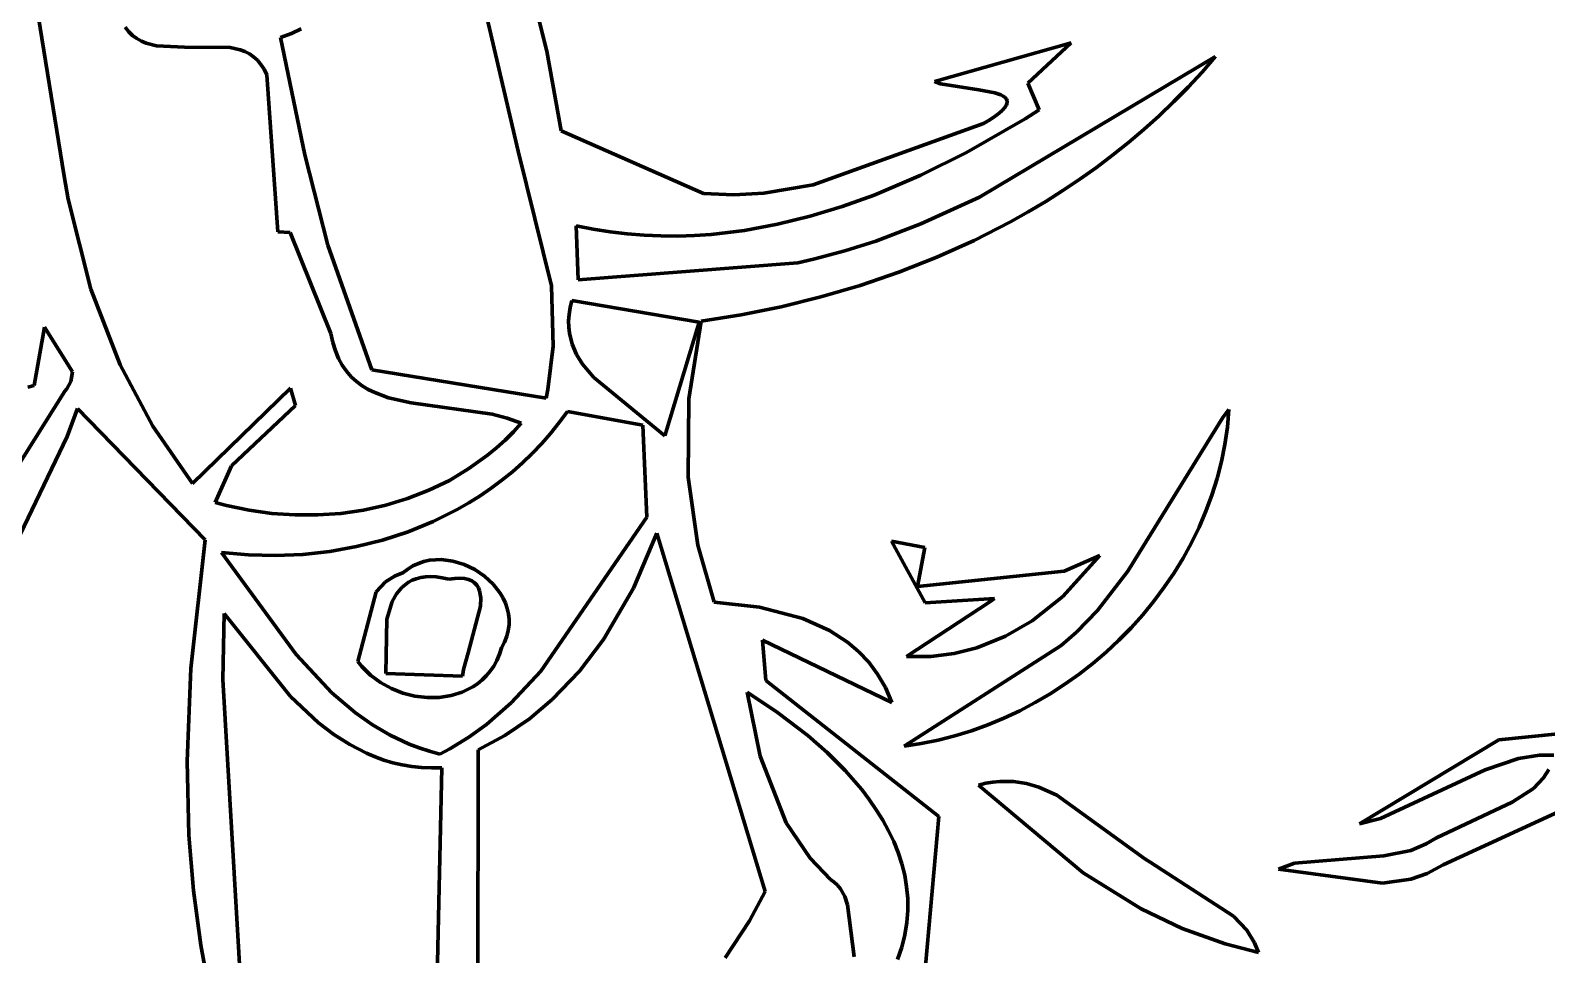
# Model space of a CAD drawing. Header units: millimetres. Extents: x 0 to 10.2, y 0 to 7.
# Drawn here: x 3.749 to 4.66, y 2.934 to 3.489 of the extents above; entities that cross this region are included whole.
import ezdxf

# ---------------------------------------------------------------- set-up
doc = ezdxf.new("R2010")
doc.units = ezdxf.units.MM
doc.layers.add('color#030303ff', color=7, linetype='CONTINUOUS', lineweight=100)
doc.layers.add('color#ffffffff', color=7, linetype='CONTINUOUS', lineweight=100)

msp = doc.modelspace()

# ---------------------------------------------------------------- linework, layer by layer
at = {"layer": 'color#030303ff'}
for p, q in [((4.04227, 3.41631), (3.96683, 3.73802)), ((3.73947, 3.58852), (3.76984, 3.40126)), ((4.0328, 3.58218), (4.05952, 3.47635)), ((3.80847, 3.48798), (3.80628, 3.49065)), ((3.81085, 3.48573), (3.80847, 3.48798)), ((3.81342, 3.48385), (3.81085, 3.48573)), ((3.90622, 3.48697), (3.89968, 3.48459)), ((3.91204, 3.48973), (3.90622, 3.48697)), ((3.81615, 3.48232), (3.81342, 3.48385)), ((3.81903, 3.4811), (3.81615, 3.48232)), ((3.82518, 3.47948), (3.81903, 3.4811)), ((3.84205, 3.47866), (3.82518, 3.47948)), ((3.86932, 3.47854), (3.84205, 3.47866)), ((3.87538, 3.47713), (3.86932, 3.47854)), ((3.87821, 3.47603), (3.87538, 3.47713)), ((3.89968, 3.48459), (3.91421, 3.414)), ((4.2922, 3.45803), (4.37413, 3.4814)), ((4.37413, 3.4814), (4.34821, 3.45715)), ((3.88089, 3.47464), (3.87821, 3.47603)), ((3.88339, 3.47292), (3.88089, 3.47464)), ((3.8857, 3.47083), (3.88339, 3.47292)), ((3.88781, 3.46834), (3.8857, 3.47083)), ((3.8897, 3.46543), (3.88781, 3.46834)), ((4.05952, 3.47635), (4.06811, 3.42858)), ((4.3192, 3.38868), (4.46073, 3.47313)), ((4.46073, 3.47313), (4.45267, 3.46381)), ((3.89136, 3.46205), (3.8897, 3.46543)), ((3.89794, 3.36792), (3.89136, 3.46205)), ((4.45267, 3.46381), (4.44435, 3.45477)), ((4.29576, 3.45677), (4.2922, 3.45803)), ((4.31873, 3.45313), (4.29576, 3.45677)), ((4.32831, 3.45132), (4.31873, 3.45313)), ((4.33197, 3.45006), (4.32831, 3.45132)), ((4.3334, 3.44932), (4.33197, 3.45006)), ((4.33452, 3.44848), (4.3334, 3.44932)), ((4.34821, 3.45715), (4.35501, 3.44102)), ((4.44435, 3.45477), (4.43576, 3.44602)), ((4.33099, 3.43918), (4.33295, 3.44094)), ((4.33295, 3.44094), (4.33436, 3.44255)), ((4.33436, 3.44255), (4.33528, 3.444)), ((4.33531, 3.44754), (4.33452, 3.44848)), ((4.33528, 3.444), (4.33571, 3.44531)), ((4.33571, 3.44649), (4.33531, 3.44754)), ((4.33571, 3.44531), (4.33571, 3.44649)), ((4.35501, 3.44102), (4.34647, 3.43567)), ((4.43576, 3.44602), (4.42693, 3.43755)), ((4.21925, 3.39612), (4.32156, 3.43281)), ((4.34647, 3.43567), (4.31128, 3.41545)), ((4.32156, 3.43281), (4.32533, 3.43512)), ((4.32533, 3.43512), (4.32846, 3.43724)), ((4.32846, 3.43724), (4.33099, 3.43918)), ((4.42693, 3.43755), (4.41785, 3.42936)), ((4.06811, 3.42858), (4.15343, 3.39091)), ((4.41785, 3.42936), (4.40854, 3.42146)), ((3.91421, 3.414), (3.9281, 3.35988)), ((4.06228, 3.33546), (4.04227, 3.41631)), ((4.31128, 3.41545), (4.28393, 3.40183)), ((4.39901, 3.41383), (4.38927, 3.40648)), ((4.40854, 3.42146), (4.39901, 3.41383)), ((4.38927, 3.40648), (4.37932, 3.39941)), ((3.76984, 3.40126), (3.77213, 3.3875)), ((4.18965, 3.39114), (4.21925, 3.39612)), ((4.28393, 3.40183), (4.25585, 3.3899)), ((4.37932, 3.39941), (4.36918, 3.39261)), ((3.77213, 3.3875), (3.78568, 3.33341)), ((4.15343, 3.39091), (4.17164, 3.39014)), ((4.17164, 3.39014), (4.18965, 3.39114)), ((4.25585, 3.3899), (4.23677, 3.38303)), ((4.284, 3.37262), (4.3192, 3.38868)), ((4.35885, 3.38609), (4.34835, 3.37984)), ((4.36918, 3.39261), (4.35885, 3.38609)), ((4.21743, 3.37715), (4.19786, 3.37234)), ((4.23677, 3.38303), (4.21743, 3.37715)), ((4.34835, 3.37984), (4.33768, 3.37387)), ((3.90534, 3.36741), (3.89794, 3.36792)), ((3.92988, 3.30681), (3.90534, 3.36741)), ((4.08726, 3.36935), (4.07705, 3.37138)), ((4.07705, 3.37138), (4.07823, 3.33908)), ((4.09745, 3.36774), (4.08726, 3.36935)), ((4.10763, 3.36655), (4.09745, 3.36774)), ((4.16813, 3.36735), (4.15813, 3.36633)), ((4.17808, 3.3687), (4.16813, 3.36735)), ((4.19786, 3.37234), (4.17808, 3.3687)), ((4.25687, 3.36231), (4.284, 3.37262)), ((4.33768, 3.37387), (4.31588, 3.36272)), ((3.9281, 3.35988), (3.95443, 3.28506)), ((4.11779, 3.36576), (4.10763, 3.36655)), ((4.12792, 3.36535), (4.11779, 3.36576)), ((4.13802, 3.36531), (4.12792, 3.36535)), ((4.14809, 3.36565), (4.13802, 3.36531)), ((4.15813, 3.36633), (4.14809, 3.36565)), ((4.23839, 3.3564), (4.25687, 3.36231)), ((4.31588, 3.36272), (4.29354, 3.35265)), ((4.07823, 3.33908), (4.21002, 3.34917)), ((4.21002, 3.34917), (4.21957, 3.35135)), ((4.21957, 3.35135), (4.23839, 3.3564)), ((4.29354, 3.35265), (4.27072, 3.34363)), ((4.27072, 3.34363), (4.24749, 3.33567)), ((3.78568, 3.33341), (3.8034, 3.288)), ((4.0633, 3.29918), (4.06228, 3.33546)), ((4.24749, 3.33567), (4.22394, 3.32875)), ((4.0734, 3.32231), (4.07279, 3.31826)), ((4.07439, 3.32653), (4.0734, 3.32231)), ((4.15084, 3.31363), (4.07439, 3.32653)), ((4.20014, 3.32286), (4.17617, 3.31799)), ((4.22394, 3.32875), (4.20014, 3.32286)), ((4.07279, 3.31826), (4.07252, 3.31438)), ((4.07252, 3.31438), (4.07258, 3.31065)), ((4.13024, 3.24532), (4.15084, 3.31363)), ((4.15209, 3.31413), (4.1447, 3.26746)), ((4.17617, 3.31799), (4.15209, 3.31413)), ((3.75798, 3.3106), (3.75175, 3.2756)), ((3.77469, 3.28372), (3.75798, 3.3106)), ((3.93101, 3.30131), (3.92988, 3.30681)), ((4.07258, 3.31065), (4.07296, 3.30708)), ((4.07296, 3.30708), (4.0746, 3.30035)), ((3.93253, 3.29631), (3.93101, 3.30131)), ((3.93441, 3.29179), (3.93253, 3.29631)), ((4.06006, 3.27313), (4.0633, 3.29918)), ((4.0746, 3.30035), (4.07727, 3.29413)), ((3.8034, 3.288), (3.82303, 3.25113)), ((3.93664, 3.28773), (3.93441, 3.29179)), ((3.9392, 3.28409), (3.93664, 3.28773)), ((4.07727, 3.29413), (4.08085, 3.28835)), ((4.08085, 3.28835), (4.0876, 3.28036)), ((3.77136, 3.27353), (3.77378, 3.27792)), ((3.77378, 3.27792), (3.77469, 3.28372)), ((3.94206, 3.28085), (3.9392, 3.28409)), ((3.9452, 3.27798), (3.94206, 3.28085)), ((3.9486, 3.27546), (3.9452, 3.27798)), ((3.95443, 3.28506), (4.05896, 3.26791)), ((4.0876, 3.28036), (4.13024, 3.24532)), ((3.73372, 3.21404), (3.77017, 3.27206)), ((3.75175, 3.2756), (3.74798, 3.27451)), ((3.77017, 3.27206), (3.77136, 3.27353)), ((3.84682, 3.21665), (3.90565, 3.27397)), ((3.90565, 3.27397), (3.90868, 3.26352)), ((3.95225, 3.27325), (3.9486, 3.27546)), ((3.95611, 3.27133), (3.95225, 3.27325)), ((3.96442, 3.26824), (3.95611, 3.27133)), ((3.97804, 3.26508), (3.96442, 3.26824)), ((4.05896, 3.26791), (4.06006, 3.27313)), ((4.1447, 3.26746), (4.14433, 3.22043)), ((3.77777, 3.2618), (3.77163, 3.24488)), ((3.85433, 3.18281), (3.77777, 3.2618)), ((3.90868, 3.26352), (3.87027, 3.2274)), ((4.0266, 3.25834), (3.97804, 3.26508)), ((4.03566, 3.25603), (4.0266, 3.25834)), ((4.07177, 3.26), (4.06689, 3.25328)), ((4.11713, 3.2518), (4.07177, 3.26)), ((4.46524, 3.25629), (4.46886, 3.26107)), ((4.46886, 3.26107), (4.46793, 3.25054)), ((3.82303, 3.25113), (3.84682, 3.21665)), ((4.04412, 3.25289), (4.03566, 3.25603)), ((4.03935, 3.24769), (4.04412, 3.25289)), ((4.06689, 3.25328), (4.06174, 3.24683)), ((4.11943, 3.19652), (4.11713, 3.2518)), ((4.4081, 3.16409), (4.46524, 3.25629)), ((4.46793, 3.25054), (4.46643, 3.24013)), ((3.77163, 3.24488), (3.66634, 3.02642)), ((4.02923, 3.23808), (4.03439, 3.24275)), ((4.03439, 3.24275), (4.03935, 3.24769)), ((4.05635, 3.24066), (4.05072, 3.23476)), ((4.06174, 3.24683), (4.05635, 3.24066)), ((4.46643, 3.24013), (4.46437, 3.22987)), ((4.01272, 3.22562), (4.0239, 3.23366)), ((4.0239, 3.23366), (4.02923, 3.23808)), ((4.05072, 3.23476), (4.04487, 3.22913)), ((3.87027, 3.2274), (3.86047, 3.2054)), ((4.00095, 3.2186), (4.01272, 3.22562)), ((4.0388, 3.22377), (4.03253, 3.21869)), ((4.04487, 3.22913), (4.0388, 3.22377)), ((4.46437, 3.22987), (4.46177, 3.21975)), ((3.97591, 3.20765), (3.98865, 3.21262)), ((3.98865, 3.21262), (4.00095, 3.2186)), ((4.02606, 3.21388), (4.01941, 3.20933)), ((4.03253, 3.21869), (4.02606, 3.21388)), ((4.14433, 3.22043), (4.15013, 3.17968)), ((4.46177, 3.21975), (4.45866, 3.2098)), ((3.86047, 3.2054), (3.86715, 3.2036)), ((3.86715, 3.2036), (3.88069, 3.20071)), ((3.94939, 3.20073), (3.9628, 3.20369)), ((3.9628, 3.20369), (3.97591, 3.20765)), ((4.01259, 3.20506), (4.0056, 3.20106)), ((4.01941, 3.20933), (4.01259, 3.20506)), ((4.45866, 3.2098), (4.45504, 3.20003)), ((3.88069, 3.20071), (3.89439, 3.19877)), ((3.89439, 3.19877), (3.90819, 3.1978)), ((3.90819, 3.1978), (3.92201, 3.1978)), ((3.92201, 3.1978), (3.93577, 3.19877)), ((3.93577, 3.19877), (3.94939, 3.20073)), ((4.0056, 3.20106), (3.99119, 3.19388)), ((4.05584, 3.10411), (4.11943, 3.19652)), ((4.45504, 3.20003), (4.45094, 3.19045)), ((3.97625, 3.18777), (3.96087, 3.18275)), ((3.99119, 3.19388), (3.97625, 3.18777)), ((4.12537, 3.18694), (4.11142, 3.15388)), ((4.1904, 2.97173), (4.12537, 3.18694)), ((4.45094, 3.19045), (4.44638, 3.18109)), ((3.84574, 3.10562), (3.85433, 3.18281)), ((3.94514, 3.17881), (3.92915, 3.17594)), ((3.96087, 3.18275), (3.94514, 3.17881)), ((4.15013, 3.17968), (4.15991, 3.14553)), ((4.26631, 3.18218), (4.28631, 3.17827)), ((4.28657, 3.14515), (4.26631, 3.18218)), ((4.28631, 3.17827), (4.28198, 3.15491)), ((4.44638, 3.18109), (4.44136, 3.17195)), ((3.86415, 3.17523), (3.90892, 3.11412)), ((3.88038, 3.1738), (3.86415, 3.17523)), ((3.89668, 3.17344), (3.88038, 3.1738)), ((3.91296, 3.17415), (3.89668, 3.17344)), ((3.92915, 3.17594), (3.91296, 3.17415)), ((3.97597, 3.16534), (3.97909, 3.16724)), ((3.97909, 3.16724), (3.98232, 3.16873)), ((3.98232, 3.16873), (3.98566, 3.16984)), ((3.98566, 3.16984), (3.98907, 3.17058)), ((3.98907, 3.17058), (3.99253, 3.17096)), ((3.99253, 3.17096), (3.99601, 3.171)), ((3.99601, 3.171), (4.00297, 3.17013)), ((4.00297, 3.17013), (4.00976, 3.16809)), ((4.00976, 3.16809), (4.01618, 3.16501)), ((4.39138, 3.17351), (4.36912, 3.14884)), ((4.36986, 3.16402), (4.39138, 3.17351)), ((4.44136, 3.17195), (4.43591, 3.16305)), ((3.9627, 3.15775), (3.9684, 3.16128)), ((3.9684, 3.16128), (3.97299, 3.16302)), ((3.97299, 3.16302), (3.97597, 3.16534)), ((3.97858, 3.15858), (3.97632, 3.15738)), ((3.98105, 3.15954), (3.97858, 3.15858)), ((3.98372, 3.16024), (3.98105, 3.15954)), ((3.98662, 3.16066), (3.98372, 3.16024)), ((3.98974, 3.16078), (3.98662, 3.16066)), ((3.99309, 3.1606), (3.98974, 3.16078)), ((3.99669, 3.16009), (3.99309, 3.1606)), ((4.00053, 3.15923), (3.99669, 3.16009)), ((4.00414, 3.15971), (4.00053, 3.15923)), ((4.00731, 3.15983), (4.00414, 3.15971)), ((4.01006, 3.15961), (4.00731, 3.15983)), ((4.01242, 3.15907), (4.01006, 3.15961)), ((4.01441, 3.15822), (4.01242, 3.15907)), ((4.01604, 3.15709), (4.01441, 3.15822)), ((4.01618, 3.16501), (4.02206, 3.16102)), ((4.02206, 3.16102), (4.02721, 3.15623)), ((4.28198, 3.15491), (4.36986, 3.16402)), ((4.3899, 3.14038), (4.4081, 3.16409)), ((4.43591, 3.16305), (4.43005, 3.1544)), ((3.94604, 3.10984), (3.95703, 3.15164)), ((3.95703, 3.15164), (3.9627, 3.15775)), ((3.96918, 3.15039), (3.96663, 3.14582)), ((3.97239, 3.15428), (3.96918, 3.15039)), ((3.97632, 3.15738), (3.97239, 3.15428)), ((4.01735, 3.15571), (4.01604, 3.15709)), ((4.01835, 3.15408), (4.01735, 3.15571)), ((4.01907, 3.15224), (4.01835, 3.15408)), ((4.01975, 3.14798), (4.01907, 3.15224)), ((4.02721, 3.15623), (4.03144, 3.15079)), ((4.03144, 3.15079), (4.03315, 3.14786)), ((4.11142, 3.15388), (4.09339, 3.12294)), ((4.43005, 3.1544), (4.42379, 3.14603)), ((3.96663, 3.14582), (3.96332, 3.13516)), ((4.01213, 3.11494), (4.01957, 3.14308)), ((4.01957, 3.14308), (4.01975, 3.14798)), ((4.03315, 3.14786), (4.03456, 3.14481)), ((4.03456, 3.14481), (4.03565, 3.14166)), ((4.03565, 3.14166), (4.03639, 3.13843)), ((4.15991, 3.14553), (4.18703, 3.14241)), ((4.18703, 3.14241), (4.21312, 3.13563)), ((4.27534, 3.11276), (4.32524, 3.14573)), ((4.32815, 3.14765), (4.28657, 3.14515)), ((4.32524, 3.14573), (4.32815, 3.14765)), ((4.36912, 3.14884), (4.35074, 3.1343)), ((4.37737, 3.12745), (4.3899, 3.14038)), ((4.42379, 3.14603), (4.41715, 3.13793)), ((3.86586, 3.13862), (3.86497, 3.09905)), ((3.9055, 3.08889), (3.86586, 3.13862)), ((3.96332, 3.13516), (3.96289, 3.10269)), ((4.03675, 3.13176), (4.03631, 3.12836)), ((4.03639, 3.13843), (4.03677, 3.13512)), ((4.03677, 3.13512), (4.03675, 3.13176)), ((4.21312, 3.13563), (4.2291, 3.12845)), ((4.35074, 3.1343), (4.33468, 3.12498)), ((4.41715, 3.13793), (4.41015, 3.13014)), ((4.03543, 3.12494), (4.03409, 3.12151)), ((4.03631, 3.12836), (4.03543, 3.12494)), ((4.09339, 3.12294), (4.07899, 3.10405)), ((4.2665, 3.08527), (4.18891, 3.12259)), ((4.18891, 3.12259), (4.19098, 3.09833)), ((4.2291, 3.12845), (4.23998, 3.12139)), ((4.33468, 3.12498), (4.31751, 3.11805)), ((4.36816, 3.11952), (4.37737, 3.12745)), ((4.40281, 3.12266), (4.39514, 3.1155)), ((4.41015, 3.13014), (4.40281, 3.12266)), ((3.90892, 3.11412), (3.93039, 3.0911)), ((4.00945, 3.10504), (4.01213, 3.11494)), ((4.03097, 3.11414), (4.0294, 3.11049)), ((4.03227, 3.11809), (4.03097, 3.11414)), ((4.03409, 3.12151), (4.03227, 3.11809)), ((4.23998, 3.12139), (4.24659, 3.11579)), ((4.24659, 3.11579), (4.25261, 3.10943)), ((4.27382, 3.05895), (4.36816, 3.11952)), ((4.2899, 3.11279), (4.27534, 3.11276)), ((4.30397, 3.1146), (4.2899, 3.11279)), ((4.31751, 3.11805), (4.30397, 3.1146)), ((4.39514, 3.1155), (4.38716, 3.10869)), ((3.84353, 3.05001), (3.84574, 3.10562)), ((3.94837, 3.10691), (3.94604, 3.10984)), ((3.95364, 3.10166), (3.94837, 3.10691)), ((4.00891, 3.10103), (4.00945, 3.10504)), ((4.02545, 3.10405), (4.02313, 3.10125)), ((4.02755, 3.10712), (4.02545, 3.10405)), ((4.0294, 3.11049), (4.02755, 3.10712)), ((4.03803, 3.08494), (4.05584, 3.10411)), ((4.07899, 3.10405), (4.06262, 3.08694)), ((4.25261, 3.10943), (4.25797, 3.10226)), ((4.38716, 3.10869), (4.37889, 3.10223)), ((3.86497, 3.09905), (3.87931, 2.85233)), ((3.95961, 3.09722), (3.95364, 3.10166)), ((3.96614, 3.09363), (3.95961, 3.09722)), ((3.96289, 3.10269), (4.00891, 3.10103)), ((4.01495, 3.09454), (4.00868, 3.09141)), ((4.01785, 3.0965), (4.01495, 3.09454)), ((4.02059, 3.09874), (4.01785, 3.0965)), ((4.02313, 3.10125), (4.02059, 3.09874)), ((4.19098, 3.09833), (4.29474, 3.01681)), ((4.25797, 3.10226), (4.26262, 3.09422)), ((4.37035, 3.09615), (4.36156, 3.09045)), ((4.37889, 3.10223), (4.37035, 3.09615)), ((4.84526, 3.10146), (4.59732, 2.98782)), ((3.92248, 3.07303), (3.9055, 3.08889)), ((3.93039, 3.0911), (3.94461, 3.07899)), ((3.97308, 3.0909), (3.96614, 3.09363)), ((3.98027, 3.08908), (3.97308, 3.0909)), ((3.98758, 3.0882), (3.98027, 3.08908)), ((3.99484, 3.08827), (3.98758, 3.0882)), ((4.00193, 3.08933), (3.99484, 3.08827)), ((4.00868, 3.09141), (4.00193, 3.08933)), ((4.06262, 3.08694), (4.04901, 3.07549)), ((4.17962, 3.09133), (4.18744, 3.05295)), ((4.19798, 3.07921), (4.17962, 3.09133)), ((4.26262, 3.09422), (4.2665, 3.08527)), ((4.36156, 3.09045), (4.35253, 3.08515)), ((3.94461, 3.07899), (3.95475, 3.07184)), ((4.02326, 3.07205), (4.03803, 3.08494)), ((4.21608, 3.06534), (4.19798, 3.07921)), ((4.34327, 3.08027), (4.33382, 3.07581)), ((4.35253, 3.08515), (4.34327, 3.08027)), ((3.93159, 3.06608), (3.92248, 3.07303)), ((3.95475, 3.07184), (3.96548, 3.06554)), ((4.01262, 3.06431), (4.02326, 3.07205)), ((4.04901, 3.07549), (4.03423, 3.06537)), ((4.31437, 3.06826), (4.30441, 3.06518)), ((4.32418, 3.07181), (4.31437, 3.06826)), ((4.33382, 3.07581), (4.32418, 3.07181)), ((3.94114, 3.05996), (3.93159, 3.06608)), ((3.95116, 3.05478), (3.94114, 3.05996)), ((3.96548, 3.06554), (3.97687, 3.06019)), ((3.97687, 3.06019), (3.98282, 3.05791)), ((3.98282, 3.05791), (3.98896, 3.0559)), ((4.00126, 3.05735), (4.01262, 3.06431)), ((4.03423, 3.06537), (4.01825, 3.05672)), ((4.22763, 3.05518), (4.21608, 3.06534)), ((4.28412, 3.06051), (4.27382, 3.05895)), ((4.29432, 3.0626), (4.28412, 3.06051)), ((4.30441, 3.06518), (4.29432, 3.0626)), ((4.54726, 3.01244), (4.63074, 3.06286)), ((4.63074, 3.06286), (4.66636, 3.06641)), ((3.84462, 3.00554), (3.84353, 3.05001)), ((3.95635, 3.05258), (3.95116, 3.05478)), ((3.96167, 3.05067), (3.95635, 3.05258)), ((3.96711, 3.04906), (3.96167, 3.05067)), ((3.97269, 3.04777), (3.96711, 3.04906)), ((3.98896, 3.0559), (3.99528, 3.05418)), ((3.99528, 3.05418), (4.00126, 3.05735)), ((4.01825, 3.05672), (4.01798, 2.83584)), ((4.18744, 3.05295), (4.2031, 3.01303)), ((4.23848, 3.04434), (4.22763, 3.05518)), ((4.64267, 3.05154), (4.62256, 3.04482)), ((4.65524, 3.0535), (4.64267, 3.05154)), ((4.6639, 3.05367), (4.65524, 3.0535)), ((3.97841, 3.0468), (3.97269, 3.04777)), ((3.98426, 3.04618), (3.97841, 3.0468)), ((3.99025, 3.04593), (3.98426, 3.04618)), ((3.99639, 3.04605), (3.99025, 3.04593)), ((3.99332, 2.91039), (3.99639, 3.04605)), ((4.24841, 3.03287), (4.23848, 3.04434)), ((4.62256, 3.04482), (4.55973, 3.0156)), ((4.65162, 3.03357), (4.65765, 3.03992)), ((4.65765, 3.03992), (4.66078, 3.0449)), ((4.25295, 3.02691), (4.24841, 3.03287)), ((4.31855, 3.03562), (4.32293, 3.03668)), ((4.38143, 2.9829), (4.31855, 3.03562)), ((4.32293, 3.03668), (4.32722, 3.03741)), ((4.32722, 3.03741), (4.3314, 3.03781)), ((4.3314, 3.03781), (4.3395, 3.0377)), ((4.3395, 3.0377), (4.34726, 3.03649)), ((4.34726, 3.03649), (4.35472, 3.03432)), ((4.35472, 3.03432), (4.36545, 3.02955)), ((4.63891, 3.02526), (4.65162, 3.03357)), ((4.25717, 3.0208), (4.25295, 3.02691)), ((4.36545, 3.02955), (4.41829, 2.9914)), ((4.59332, 3.00397), (4.63891, 3.02526)), ((4.2031, 3.01303), (4.21751, 2.99168)), ((4.26105, 3.01456), (4.25717, 3.0208)), ((4.26455, 3.00818), (4.26105, 3.01456)), ((4.29474, 3.01681), (4.28678, 2.92711)), ((4.55973, 3.0156), (4.54726, 3.01244)), ((3.84732, 2.97235), (3.84462, 3.00554)), ((4.26765, 3.00168), (4.26455, 3.00818)), ((4.5873, 3.00025), (4.59332, 3.00397)), ((4.27031, 2.99506), (4.26765, 3.00168)), ((4.27251, 2.98831), (4.27031, 2.99506)), ((4.5617, 2.99309), (4.57795, 2.99632)), ((4.57795, 2.99632), (4.5873, 3.00025)), ((4.21751, 2.99168), (4.22971, 2.97893)), ((4.27421, 2.98146), (4.27251, 2.98831)), ((4.41829, 2.9914), (4.42162, 2.98926)), ((4.42162, 2.98926), (4.47164, 2.95694)), ((4.49854, 2.98517), (4.50816, 2.98868)), ((4.56099, 2.97672), (4.49854, 2.98517)), ((4.50816, 2.98868), (4.5617, 2.99309)), ((4.59732, 2.98782), (4.58782, 2.9826)), ((4.22971, 2.97893), (4.23198, 2.9773)), ((4.23198, 2.9773), (4.23394, 2.97545)), ((4.27539, 2.9745), (4.27421, 2.98146)), ((4.41625, 2.96136), (4.38143, 2.9829)), ((4.57797, 2.97917), (4.56099, 2.97672)), ((4.58782, 2.9826), (4.57797, 2.97917)), ((3.85179, 2.9394), (3.84732, 2.97235)), ((4.18102, 2.9541), (4.1904, 2.97173)), ((4.23394, 2.97545), (4.23562, 2.9734)), ((4.23562, 2.9734), (4.23822, 2.9688)), ((4.23822, 2.9688), (4.23999, 2.96365)), ((4.27603, 2.96744), (4.27539, 2.9745)), ((4.27608, 2.96028), (4.27603, 2.96744)), ((4.23999, 2.96365), (4.24391, 2.93249)), ((4.27552, 2.95303), (4.27608, 2.96028)), ((4.44081, 2.94956), (4.41625, 2.96136)), ((4.16645, 2.9319), (4.18102, 2.9541)), ((4.27432, 2.9457), (4.27552, 2.95303)), ((4.4665, 2.94023), (4.44081, 2.94956)), ((4.47164, 2.95694), (4.47953, 2.94844)), ((4.27246, 2.93828), (4.27432, 2.9457)), ((4.48652, 2.93504), (4.4665, 2.94023)), ((4.47953, 2.94844), (4.48417, 2.94083)), ((4.48417, 2.94083), (4.48652, 2.93504)), ((3.85583, 2.9176), (3.85179, 2.9394)), ((4.2699, 2.93079), (4.27246, 2.93828))]:
    msp.add_line(p, q, dxfattribs=at)
at = {"layer": 'color#ffffffff'}
for p, q in [((3.96683, 3.73802), (4.04227, 3.41631)), ((3.76984, 3.40126), (3.73947, 3.58852)), ((4.05952, 3.47635), (4.0328, 3.58218)), ((3.80628, 3.49065), (3.80847, 3.48798)), ((3.80847, 3.48798), (3.81085, 3.48573)), ((3.81085, 3.48573), (3.81342, 3.48385)), ((3.89968, 3.48459), (3.90622, 3.48697)), ((3.90622, 3.48697), (3.91204, 3.48973)), ((3.81342, 3.48385), (3.81615, 3.48232)), ((3.81615, 3.48232), (3.81903, 3.4811)), ((3.81903, 3.4811), (3.82518, 3.47948)), ((3.82518, 3.47948), (3.84205, 3.47866)), ((3.84205, 3.47866), (3.86932, 3.47854)), ((3.86932, 3.47854), (3.87538, 3.47713)), ((3.87538, 3.47713), (3.87821, 3.47603)), ((3.91421, 3.414), (3.89968, 3.48459)), ((4.37413, 3.4814), (4.2922, 3.45803)), ((4.34821, 3.45715), (4.37413, 3.4814)), ((3.87821, 3.47603), (3.88089, 3.47464)), ((3.88089, 3.47464), (3.88339, 3.47292)), ((3.88339, 3.47292), (3.8857, 3.47083)), ((3.8857, 3.47083), (3.88781, 3.46834)), ((3.88781, 3.46834), (3.8897, 3.46543)), ((4.06811, 3.42858), (4.05952, 3.47635)), ((4.46073, 3.47313), (4.3192, 3.38868)), ((4.45267, 3.46381), (4.46073, 3.47313)), ((3.8897, 3.46543), (3.89136, 3.46205)), ((3.89136, 3.46205), (3.89794, 3.36792)), ((4.44435, 3.45477), (4.45267, 3.46381)), ((4.2922, 3.45803), (4.29576, 3.45677)), ((4.29576, 3.45677), (4.31873, 3.45313)), ((4.31873, 3.45313), (4.32831, 3.45132)), ((4.32831, 3.45132), (4.33197, 3.45006)), ((4.33197, 3.45006), (4.3334, 3.44932)), ((4.3334, 3.44932), (4.33452, 3.44848)), ((4.35501, 3.44102), (4.34821, 3.45715)), ((4.43576, 3.44602), (4.44435, 3.45477)), ((4.33295, 3.44094), (4.33099, 3.43918)), ((4.33436, 3.44255), (4.33295, 3.44094)), ((4.33528, 3.444), (4.33436, 3.44255)), ((4.33452, 3.44848), (4.33531, 3.44754)), ((4.33571, 3.44531), (4.33528, 3.444)), ((4.33531, 3.44754), (4.33571, 3.44649)), ((4.33571, 3.44649), (4.33571, 3.44531)), ((4.34647, 3.43567), (4.35501, 3.44102)), ((4.42693, 3.43755), (4.43576, 3.44602)), ((4.32156, 3.43281), (4.21925, 3.39612)), ((4.31128, 3.41545), (4.34647, 3.43567)), ((4.32533, 3.43512), (4.32156, 3.43281)), ((4.32846, 3.43724), (4.32533, 3.43512)), ((4.33099, 3.43918), (4.32846, 3.43724)), ((4.41785, 3.42936), (4.42693, 3.43755)), ((4.15343, 3.39091), (4.06811, 3.42858)), ((4.40854, 3.42146), (4.41785, 3.42936)), ((3.9281, 3.35988), (3.91421, 3.414)), ((4.04227, 3.41631), (4.06228, 3.33546)), ((4.28393, 3.40183), (4.31128, 3.41545)), ((4.38927, 3.40648), (4.39901, 3.41383)), ((4.39901, 3.41383), (4.40854, 3.42146)), ((4.37932, 3.39941), (4.38927, 3.40648)), ((3.77213, 3.3875), (3.76984, 3.40126)), ((4.21925, 3.39612), (4.18965, 3.39114)), ((4.25585, 3.3899), (4.28393, 3.40183)), ((4.36918, 3.39261), (4.37932, 3.39941)), ((3.78568, 3.33341), (3.77213, 3.3875)), ((4.17164, 3.39014), (4.15343, 3.39091)), ((4.18965, 3.39114), (4.17164, 3.39014)), ((4.23677, 3.38303), (4.25585, 3.3899)), ((4.3192, 3.38868), (4.284, 3.37262)), ((4.34835, 3.37984), (4.35885, 3.38609)), ((4.35885, 3.38609), (4.36918, 3.39261)), ((4.19786, 3.37234), (4.21743, 3.37715)), ((4.21743, 3.37715), (4.23677, 3.38303)), ((4.33768, 3.37387), (4.34835, 3.37984)), ((3.89794, 3.36792), (3.90534, 3.36741)), ((3.90534, 3.36741), (3.92988, 3.30681)), ((4.07823, 3.33908), (4.07705, 3.37138)), ((4.07705, 3.37138), (4.08726, 3.36935)), ((4.08726, 3.36935), (4.09745, 3.36774)), ((4.09745, 3.36774), (4.10763, 3.36655)), ((4.15813, 3.36633), (4.16813, 3.36735)), ((4.16813, 3.36735), (4.17808, 3.3687)), ((4.17808, 3.3687), (4.19786, 3.37234)), ((4.284, 3.37262), (4.25687, 3.36231)), ((4.31588, 3.36272), (4.33768, 3.37387)), ((3.95443, 3.28506), (3.9281, 3.35988)), ((4.10763, 3.36655), (4.11779, 3.36576)), ((4.11779, 3.36576), (4.12792, 3.36535)), ((4.12792, 3.36535), (4.13802, 3.36531)), ((4.13802, 3.36531), (4.14809, 3.36565)), ((4.14809, 3.36565), (4.15813, 3.36633)), ((4.25687, 3.36231), (4.23839, 3.3564)), ((4.29354, 3.35265), (4.31588, 3.36272)), ((4.21002, 3.34917), (4.07823, 3.33908)), ((4.21957, 3.35135), (4.21002, 3.34917)), ((4.23839, 3.3564), (4.21957, 3.35135)), ((4.27072, 3.34363), (4.29354, 3.35265)), ((4.24749, 3.33567), (4.27072, 3.34363)), ((3.8034, 3.288), (3.78568, 3.33341)), ((4.06228, 3.33546), (4.0633, 3.29918)), ((4.22394, 3.32875), (4.24749, 3.33567)), ((4.07279, 3.31826), (4.0734, 3.32231)), ((4.0734, 3.32231), (4.07439, 3.32653)), ((4.07439, 3.32653), (4.15084, 3.31363)), ((4.17617, 3.31799), (4.20014, 3.32286)), ((4.20014, 3.32286), (4.22394, 3.32875)), ((4.07252, 3.31438), (4.07279, 3.31826)), ((4.07258, 3.31065), (4.07252, 3.31438)), ((4.15084, 3.31363), (4.13024, 3.24532)), ((4.1447, 3.26746), (4.15209, 3.31413)), ((4.15209, 3.31413), (4.17617, 3.31799)), ((3.75175, 3.2756), (3.75798, 3.3106)), ((3.75798, 3.3106), (3.77469, 3.28372)), ((3.92988, 3.30681), (3.93101, 3.30131)), ((4.07296, 3.30708), (4.07258, 3.31065)), ((4.0746, 3.30035), (4.07296, 3.30708)), ((3.93101, 3.30131), (3.93253, 3.29631)), ((3.93253, 3.29631), (3.93441, 3.29179)), ((4.0633, 3.29918), (4.06006, 3.27313)), ((4.07727, 3.29413), (4.0746, 3.30035)), ((3.82303, 3.25113), (3.8034, 3.288)), ((3.93441, 3.29179), (3.93664, 3.28773)), ((3.93664, 3.28773), (3.9392, 3.28409)), ((4.08085, 3.28835), (4.07727, 3.29413)), ((4.0876, 3.28036), (4.08085, 3.28835)), ((3.77378, 3.27792), (3.77136, 3.27353)), ((3.77469, 3.28372), (3.77378, 3.27792)), ((3.9392, 3.28409), (3.94206, 3.28085)), ((3.94206, 3.28085), (3.9452, 3.27798)), ((3.9452, 3.27798), (3.9486, 3.27546)), ((4.05896, 3.26791), (3.95443, 3.28506)), ((4.13024, 3.24532), (4.0876, 3.28036)), ((3.77017, 3.27206), (3.73372, 3.21404)), ((3.74798, 3.27451), (3.75175, 3.2756)), ((3.77136, 3.27353), (3.77017, 3.27206)), ((3.90565, 3.27397), (3.84682, 3.21665)), ((3.90868, 3.26352), (3.90565, 3.27397)), ((3.9486, 3.27546), (3.95225, 3.27325)), ((3.95225, 3.27325), (3.95611, 3.27133)), ((3.95611, 3.27133), (3.96442, 3.26824)), ((3.96442, 3.26824), (3.97804, 3.26508)), ((4.06006, 3.27313), (4.05896, 3.26791)), ((4.14433, 3.22043), (4.1447, 3.26746)), ((3.77163, 3.24488), (3.77777, 3.2618)), ((3.77777, 3.2618), (3.85433, 3.18281)), ((3.87027, 3.2274), (3.90868, 3.26352)), ((3.97804, 3.26508), (4.0266, 3.25834)), ((4.0266, 3.25834), (4.03566, 3.25603)), ((4.06689, 3.25328), (4.07177, 3.26)), ((4.07177, 3.26), (4.11713, 3.2518)), ((4.46886, 3.26107), (4.46524, 3.25629)), ((4.46793, 3.25054), (4.46886, 3.26107)), ((3.84682, 3.21665), (3.82303, 3.25113)), ((4.03566, 3.25603), (4.04412, 3.25289)), ((4.04412, 3.25289), (4.03935, 3.24769)), ((4.06174, 3.24683), (4.06689, 3.25328)), ((4.11713, 3.2518), (4.11943, 3.19652)), ((4.46524, 3.25629), (4.4081, 3.16409)), ((4.46643, 3.24013), (4.46793, 3.25054)), ((3.66634, 3.02642), (3.77163, 3.24488)), ((4.03439, 3.24275), (4.02923, 3.23808)), ((4.03935, 3.24769), (4.03439, 3.24275)), ((4.05072, 3.23476), (4.05635, 3.24066)), ((4.05635, 3.24066), (4.06174, 3.24683)), ((4.46437, 3.22987), (4.46643, 3.24013)), ((4.0239, 3.23366), (4.01272, 3.22562)), ((4.02923, 3.23808), (4.0239, 3.23366)), ((4.04487, 3.22913), (4.05072, 3.23476)), ((3.86047, 3.2054), (3.87027, 3.2274)), ((4.01272, 3.22562), (4.00095, 3.2186)), ((4.03253, 3.21869), (4.0388, 3.22377)), ((4.0388, 3.22377), (4.04487, 3.22913)), ((4.46177, 3.21975), (4.46437, 3.22987)), ((3.98865, 3.21262), (3.97591, 3.20765)), ((4.00095, 3.2186), (3.98865, 3.21262)), ((4.01941, 3.20933), (4.02606, 3.21388)), ((4.02606, 3.21388), (4.03253, 3.21869)), ((4.15013, 3.17968), (4.14433, 3.22043)), ((4.45866, 3.2098), (4.46177, 3.21975)), ((3.86715, 3.2036), (3.86047, 3.2054)), ((3.88069, 3.20071), (3.86715, 3.2036)), ((3.9628, 3.20369), (3.94939, 3.20073)), ((3.97591, 3.20765), (3.9628, 3.20369)), ((4.0056, 3.20106), (4.01259, 3.20506)), ((4.01259, 3.20506), (4.01941, 3.20933)), ((4.45504, 3.20003), (4.45866, 3.2098)), ((3.89439, 3.19877), (3.88069, 3.20071)), ((3.90819, 3.1978), (3.89439, 3.19877)), ((3.92201, 3.1978), (3.90819, 3.1978)), ((3.93577, 3.19877), (3.92201, 3.1978)), ((3.94939, 3.20073), (3.93577, 3.19877)), ((3.99119, 3.19388), (4.0056, 3.20106)), ((4.11943, 3.19652), (4.05584, 3.10411)), ((4.45094, 3.19045), (4.45504, 3.20003)), ((3.96087, 3.18275), (3.97625, 3.18777)), ((3.97625, 3.18777), (3.99119, 3.19388)), ((4.11142, 3.15388), (4.12537, 3.18694)), ((4.12537, 3.18694), (4.1904, 2.97173)), ((4.44638, 3.18109), (4.45094, 3.19045)), ((3.85433, 3.18281), (3.84574, 3.10562)), ((3.92915, 3.17594), (3.94514, 3.17881)), ((3.94514, 3.17881), (3.96087, 3.18275)), ((4.15991, 3.14553), (4.15013, 3.17968)), ((4.26631, 3.18218), (4.28657, 3.14515)), ((4.28631, 3.17827), (4.26631, 3.18218)), ((4.28198, 3.15491), (4.28631, 3.17827)), ((4.44136, 3.17195), (4.44638, 3.18109)), ((3.86415, 3.17523), (3.88038, 3.1738)), ((3.90892, 3.11412), (3.86415, 3.17523)), ((3.88038, 3.1738), (3.89668, 3.17344)), ((3.89668, 3.17344), (3.91296, 3.17415)), ((3.91296, 3.17415), (3.92915, 3.17594)), ((3.97909, 3.16724), (3.97597, 3.16534)), ((3.98232, 3.16873), (3.97909, 3.16724)), ((3.98566, 3.16984), (3.98232, 3.16873)), ((3.98907, 3.17058), (3.98566, 3.16984)), ((3.99253, 3.17096), (3.98907, 3.17058)), ((3.99601, 3.171), (3.99253, 3.17096)), ((4.00297, 3.17013), (3.99601, 3.171)), ((4.00976, 3.16809), (4.00297, 3.17013)), ((4.01618, 3.16501), (4.00976, 3.16809)), ((4.36912, 3.14884), (4.39138, 3.17351)), ((4.39138, 3.17351), (4.36986, 3.16402)), ((4.43591, 3.16305), (4.44136, 3.17195)), ((3.9684, 3.16128), (3.9627, 3.15775)), ((3.97299, 3.16302), (3.9684, 3.16128)), ((3.97597, 3.16534), (3.97299, 3.16302)), ((3.97632, 3.15738), (3.97858, 3.15858)), ((3.97858, 3.15858), (3.98105, 3.15954)), ((3.98105, 3.15954), (3.98372, 3.16024)), ((3.98372, 3.16024), (3.98662, 3.16066)), ((3.98662, 3.16066), (3.98974, 3.16078)), ((3.98974, 3.16078), (3.99309, 3.1606)), ((3.99309, 3.1606), (3.99669, 3.16009)), ((3.99669, 3.16009), (4.00053, 3.15923)), ((4.00053, 3.15923), (4.00414, 3.15971)), ((4.00414, 3.15971), (4.00731, 3.15983)), ((4.00731, 3.15983), (4.01006, 3.15961)), ((4.01006, 3.15961), (4.01242, 3.15907)), ((4.01242, 3.15907), (4.01441, 3.15822)), ((4.01441, 3.15822), (4.01604, 3.15709)), ((4.02206, 3.16102), (4.01618, 3.16501)), ((4.02721, 3.15623), (4.02206, 3.16102)), ((4.36986, 3.16402), (4.28198, 3.15491)), ((4.4081, 3.16409), (4.3899, 3.14038)), ((4.43005, 3.1544), (4.43591, 3.16305)), ((3.95703, 3.15164), (3.94604, 3.10984)), ((3.9627, 3.15775), (3.95703, 3.15164)), ((3.96663, 3.14582), (3.96918, 3.15039)), ((3.96918, 3.15039), (3.97239, 3.15428)), ((3.97239, 3.15428), (3.97632, 3.15738)), ((4.01604, 3.15709), (4.01735, 3.15571)), ((4.01735, 3.15571), (4.01835, 3.15408)), ((4.01835, 3.15408), (4.01907, 3.15224)), ((4.01907, 3.15224), (4.01975, 3.14798)), ((4.03144, 3.15079), (4.02721, 3.15623)), ((4.03315, 3.14786), (4.03144, 3.15079)), ((4.09339, 3.12294), (4.11142, 3.15388)), ((4.42379, 3.14603), (4.43005, 3.1544)), ((3.96332, 3.13516), (3.96663, 3.14582)), ((4.01957, 3.14308), (4.01213, 3.11494)), ((4.01975, 3.14798), (4.01957, 3.14308)), ((4.03456, 3.14481), (4.03315, 3.14786)), ((4.03565, 3.14166), (4.03456, 3.14481)), ((4.03639, 3.13843), (4.03565, 3.14166)), ((4.18703, 3.14241), (4.15991, 3.14553)), ((4.21312, 3.13563), (4.18703, 3.14241)), ((4.32524, 3.14573), (4.27534, 3.11276)), ((4.28657, 3.14515), (4.32815, 3.14765)), ((4.32815, 3.14765), (4.32524, 3.14573)), ((4.35074, 3.1343), (4.36912, 3.14884)), ((4.3899, 3.14038), (4.37737, 3.12745)), ((4.41715, 3.13793), (4.42379, 3.14603)), ((3.86497, 3.09905), (3.86586, 3.13862)), ((3.86586, 3.13862), (3.9055, 3.08889)), ((3.96289, 3.10269), (3.96332, 3.13516)), ((4.03631, 3.12836), (4.03675, 3.13176)), ((4.03677, 3.13512), (4.03639, 3.13843)), ((4.03675, 3.13176), (4.03677, 3.13512)), ((4.2291, 3.12845), (4.21312, 3.13563)), ((4.33468, 3.12498), (4.35074, 3.1343)), ((4.41015, 3.13014), (4.41715, 3.13793)), ((4.03409, 3.12151), (4.03543, 3.12494)), ((4.03543, 3.12494), (4.03631, 3.12836)), ((4.07899, 3.10405), (4.09339, 3.12294)), ((4.19098, 3.09833), (4.18891, 3.12259)), ((4.18891, 3.12259), (4.2665, 3.08527)), ((4.23998, 3.12139), (4.2291, 3.12845)), ((4.31751, 3.11805), (4.33468, 3.12498)), ((4.37737, 3.12745), (4.36816, 3.11952)), ((4.39514, 3.1155), (4.40281, 3.12266)), ((4.40281, 3.12266), (4.41015, 3.13014)), ((3.93039, 3.0911), (3.90892, 3.11412)), ((4.01213, 3.11494), (4.00945, 3.10504)), ((4.0294, 3.11049), (4.03097, 3.11414)), ((4.03097, 3.11414), (4.03227, 3.11809)), ((4.03227, 3.11809), (4.03409, 3.12151)), ((4.24659, 3.11579), (4.23998, 3.12139)), ((4.25261, 3.10943), (4.24659, 3.11579)), ((4.36816, 3.11952), (4.27382, 3.05895)), ((4.27534, 3.11276), (4.2899, 3.11279)), ((4.2899, 3.11279), (4.30397, 3.1146)), ((4.30397, 3.1146), (4.31751, 3.11805)), ((4.38716, 3.10869), (4.39514, 3.1155)), ((3.84574, 3.10562), (3.84353, 3.05001)), ((3.94604, 3.10984), (3.94837, 3.10691)), ((3.94837, 3.10691), (3.95364, 3.10166)), ((4.00945, 3.10504), (4.00891, 3.10103)), ((4.02313, 3.10125), (4.02545, 3.10405)), ((4.02545, 3.10405), (4.02755, 3.10712)), ((4.02755, 3.10712), (4.0294, 3.11049)), ((4.05584, 3.10411), (4.03803, 3.08494)), ((4.06262, 3.08694), (4.07899, 3.10405)), ((4.25797, 3.10226), (4.25261, 3.10943)), ((4.37889, 3.10223), (4.38716, 3.10869)), ((3.87931, 2.85233), (3.86497, 3.09905)), ((3.95364, 3.10166), (3.95961, 3.09722)), ((3.95961, 3.09722), (3.96614, 3.09363)), ((4.00891, 3.10103), (3.96289, 3.10269)), ((4.00868, 3.09141), (4.01495, 3.09454)), ((4.01495, 3.09454), (4.01785, 3.0965)), ((4.01785, 3.0965), (4.02059, 3.09874)), ((4.02059, 3.09874), (4.02313, 3.10125)), ((4.29474, 3.01681), (4.19098, 3.09833)), ((4.26262, 3.09422), (4.25797, 3.10226)), ((4.36156, 3.09045), (4.37035, 3.09615)), ((4.37035, 3.09615), (4.37889, 3.10223)), ((4.59732, 2.98782), (4.84526, 3.10146)), ((3.9055, 3.08889), (3.92248, 3.07303)), ((3.94461, 3.07899), (3.93039, 3.0911)), ((3.96614, 3.09363), (3.97308, 3.0909)), ((3.97308, 3.0909), (3.98027, 3.08908)), ((3.98027, 3.08908), (3.98758, 3.0882)), ((3.98758, 3.0882), (3.99484, 3.08827)), ((3.99484, 3.08827), (4.00193, 3.08933)), ((4.00193, 3.08933), (4.00868, 3.09141)), ((4.04901, 3.07549), (4.06262, 3.08694)), ((4.17962, 3.09133), (4.19798, 3.07921)), ((4.18744, 3.05295), (4.17962, 3.09133)), ((4.2665, 3.08527), (4.26262, 3.09422)), ((4.35253, 3.08515), (4.36156, 3.09045)), ((3.95475, 3.07184), (3.94461, 3.07899)), ((4.03803, 3.08494), (4.02326, 3.07205)), ((4.19798, 3.07921), (4.21608, 3.06534)), ((4.33382, 3.07581), (4.34327, 3.08027)), ((4.34327, 3.08027), (4.35253, 3.08515)), ((3.92248, 3.07303), (3.93159, 3.06608)), ((3.96548, 3.06554), (3.95475, 3.07184)), ((4.02326, 3.07205), (4.01262, 3.06431)), ((4.03423, 3.06537), (4.04901, 3.07549)), ((4.30441, 3.06518), (4.31437, 3.06826)), ((4.31437, 3.06826), (4.32418, 3.07181)), ((4.32418, 3.07181), (4.33382, 3.07581)), ((3.93159, 3.06608), (3.94114, 3.05996)), ((3.94114, 3.05996), (3.95116, 3.05478)), ((3.97687, 3.06019), (3.96548, 3.06554)), ((3.98282, 3.05791), (3.97687, 3.06019)), ((3.98896, 3.0559), (3.98282, 3.05791)), ((4.01262, 3.06431), (4.00126, 3.05735)), ((4.01825, 3.05672), (4.03423, 3.06537)), ((4.21608, 3.06534), (4.22763, 3.05518)), ((4.27382, 3.05895), (4.28412, 3.06051)), ((4.28412, 3.06051), (4.29432, 3.0626)), ((4.29432, 3.0626), (4.30441, 3.06518)), ((4.63074, 3.06286), (4.54726, 3.01244)), ((4.66636, 3.06641), (4.63074, 3.06286)), ((3.84353, 3.05001), (3.84462, 3.00554)), ((3.95116, 3.05478), (3.95635, 3.05258)), ((3.95635, 3.05258), (3.96167, 3.05067)), ((3.96167, 3.05067), (3.96711, 3.04906)), ((3.96711, 3.04906), (3.97269, 3.04777)), ((3.99528, 3.05418), (3.98896, 3.0559)), ((4.00126, 3.05735), (3.99528, 3.05418)), ((4.01798, 2.83584), (4.01825, 3.05672)), ((4.2031, 3.01303), (4.18744, 3.05295)), ((4.22763, 3.05518), (4.23848, 3.04434)), ((4.62256, 3.04482), (4.64267, 3.05154)), ((4.64267, 3.05154), (4.65524, 3.0535)), ((4.65524, 3.0535), (4.6639, 3.05367)), ((3.97269, 3.04777), (3.97841, 3.0468)), ((3.97841, 3.0468), (3.98426, 3.04618)), ((3.98426, 3.04618), (3.99025, 3.04593)), ((3.99025, 3.04593), (3.99639, 3.04605)), ((3.99639, 3.04605), (3.99332, 2.91039)), ((4.23848, 3.04434), (4.24841, 3.03287)), ((4.55973, 3.0156), (4.62256, 3.04482)), ((4.65765, 3.03992), (4.65162, 3.03357)), ((4.66078, 3.0449), (4.65765, 3.03992)), ((4.24841, 3.03287), (4.25295, 3.02691)), ((4.32293, 3.03668), (4.31855, 3.03562)), ((4.31855, 3.03562), (4.38143, 2.9829)), ((4.32722, 3.03741), (4.32293, 3.03668)), ((4.3314, 3.03781), (4.32722, 3.03741)), ((4.3395, 3.0377), (4.3314, 3.03781)), ((4.34726, 3.03649), (4.3395, 3.0377)), ((4.35472, 3.03432), (4.34726, 3.03649)), ((4.36545, 3.02955), (4.35472, 3.03432)), ((4.65162, 3.03357), (4.63891, 3.02526)), ((4.25295, 3.02691), (4.25717, 3.0208)), ((4.41829, 2.9914), (4.36545, 3.02955)), ((4.63891, 3.02526), (4.59332, 3.00397)), ((4.21751, 2.99168), (4.2031, 3.01303)), ((4.25717, 3.0208), (4.26105, 3.01456)), ((4.26105, 3.01456), (4.26455, 3.00818)), ((4.28678, 2.92711), (4.29474, 3.01681)), ((4.54726, 3.01244), (4.55973, 3.0156)), ((3.84462, 3.00554), (3.84732, 2.97235)), ((4.26455, 3.00818), (4.26765, 3.00168)), ((4.59332, 3.00397), (4.5873, 3.00025)), ((4.26765, 3.00168), (4.27031, 2.99506)), ((4.27031, 2.99506), (4.27251, 2.98831)), ((4.57795, 2.99632), (4.5617, 2.99309)), ((4.5873, 3.00025), (4.57795, 2.99632)), ((4.22971, 2.97893), (4.21751, 2.99168)), ((4.27251, 2.98831), (4.27421, 2.98146)), ((4.42162, 2.98926), (4.41829, 2.9914)), ((4.47164, 2.95694), (4.42162, 2.98926)), ((4.50816, 2.98868), (4.49854, 2.98517)), ((4.49854, 2.98517), (4.56099, 2.97672)), ((4.5617, 2.99309), (4.50816, 2.98868)), ((4.58782, 2.9826), (4.59732, 2.98782)), ((4.23198, 2.9773), (4.22971, 2.97893)), ((4.23394, 2.97545), (4.23198, 2.9773)), ((4.27421, 2.98146), (4.27539, 2.9745)), ((4.38143, 2.9829), (4.41625, 2.96136)), ((4.56099, 2.97672), (4.57797, 2.97917)), ((4.57797, 2.97917), (4.58782, 2.9826)), ((3.84732, 2.97235), (3.85179, 2.9394)), ((4.1904, 2.97173), (4.18102, 2.9541)), ((4.23562, 2.9734), (4.23394, 2.97545)), ((4.23822, 2.9688), (4.23562, 2.9734)), ((4.23999, 2.96365), (4.23822, 2.9688)), ((4.27539, 2.9745), (4.27603, 2.96744)), ((4.27603, 2.96744), (4.27608, 2.96028)), ((4.24391, 2.93249), (4.23999, 2.96365)), ((4.27608, 2.96028), (4.27552, 2.95303)), ((4.41625, 2.96136), (4.44081, 2.94956)), ((4.18102, 2.9541), (4.16645, 2.9319)), ((4.27552, 2.95303), (4.27432, 2.9457)), ((4.44081, 2.94956), (4.4665, 2.94023)), ((4.47953, 2.94844), (4.47164, 2.95694)), ((4.27432, 2.9457), (4.27246, 2.93828)), ((4.4665, 2.94023), (4.48652, 2.93504)), ((4.48417, 2.94083), (4.47953, 2.94844)), ((4.48652, 2.93504), (4.48417, 2.94083)), ((3.85179, 2.9394), (3.85583, 2.9176)), ((4.27246, 2.93828), (4.2699, 2.93079))]:
    msp.add_line(p, q, dxfattribs=at)

doc.saveas('drawing.dxf')
